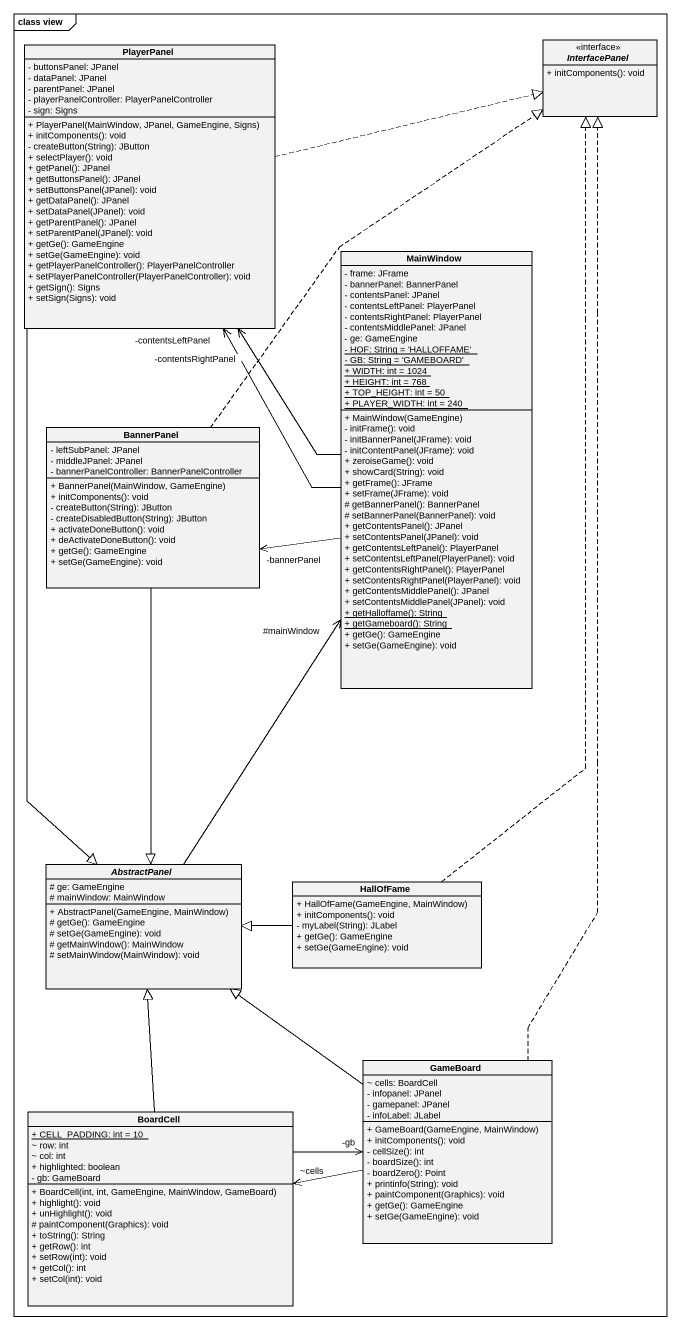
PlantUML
@startuml
mainframe class view
hide circle
hide empty members
skinparam classAttributeIconSize 0
interface InterfacePanel <<interface>> {
  + initComponents(): void
}
class PlayerPanel {
  - buttonsPanel: JPanel
  - dataPanel: JPanel
  - parentPanel: JPanel
  - playerPanelController: PlayerPanelController
  - sign: Signs
  + PlayerPanel(MainWindow, JPanel, GameEngine, Signs)
  + initComponents(): void
  - createButton(String): JButton
  + selectPlayer(): void
  + getPanel(): JPanel
  + getButtonsPanel(): JPanel
  + setButtonsPanel(JPanel): void
  + getDataPanel(): JPanel
  + setDataPanel(JPanel): void
  + getParentPanel(): JPanel
  + setParentPanel(JPanel): void
  + getGe(): GameEngine
  + setGe(GameEngine): void
  + getPlayerPanelController(): PlayerPanelController
  + setPlayerPanelController(PlayerPanelController): void
  + getSign(): Signs
  + setSign(Signs): void
}
class MainWindow {
  - frame: JFrame
  - bannerPanel: BannerPanel
  - contentsPanel: JPanel
  - contentsLeftPanel: PlayerPanel
  - contentsRightPanel: PlayerPanel
  - contentsMiddlePanel: JPanel
  - ge: GameEngine
  {static} - HOF: String = 'HALLOFFAME'
  {static} - GB: String = 'GAMEBOARD'
  {static} + WIDTH: int = 1024
  {static} + HEIGHT: int = 768
  {static} + TOP_HEIGHT: int = 50
  {static} + PLAYER_WIDTH: int = 240
  + MainWindow(GameEngine)
  - initFrame(): void
  - initBannerPanel(JFrame): void
  - initContentPanel(JFrame): void
  + zeroiseGame(): void
  + showCard(String): void
  + getFrame(): JFrame
  + setFrame(JFrame): void
  # getBannerPanel(): BannerPanel
  # setBannerPanel(BannerPanel): void
  + getContentsPanel(): JPanel
  + setContentsPanel(JPanel): void
  + getContentsLeftPanel(): PlayerPanel
  + setContentsLeftPanel(PlayerPanel): void
  + getContentsRightPanel(): PlayerPanel
  + setContentsRightPanel(PlayerPanel): void
  + getContentsMiddlePanel(): JPanel
  + setContentsMiddlePanel(JPanel): void
  {static} + getHalloffame(): String
  {static} + getGameboard(): String
  + getGe(): GameEngine
  + setGe(GameEngine): void
}
class BannerPanel {
  - leftSubPanel: JPanel
  - middleJPanel: JPanel
  - bannerPanelController: BannerPanelController
  + BannerPanel(MainWindow, GameEngine)
  + initComponents(): void
  - createButton(String): JButton
  - createDisabledButton(String): JButton
  + activateDoneButton(): void
  + deActivateDoneButton(): void
  + getGe(): GameEngine
  + setGe(GameEngine): void
}
abstract class AbstractPanel {
  # ge: GameEngine
  # mainWindow: MainWindow
  + AbstractPanel(GameEngine, MainWindow)
  # getGe(): GameEngine
  # setGe(GameEngine): void
  # getMainWindow(): MainWindow
  # setMainWindow(MainWindow): void
}
class HallOfFame {
  + HallOfFame(GameEngine, MainWindow)
  + initComponents(): void
  - myLabel(String): JLabel
  + getGe(): GameEngine
  + setGe(GameEngine): void
}
class GameBoard {
  ~ cells: BoardCell
  - infopanel: JPanel
  - gamepanel: JPanel
  - infoLabel: JLabel
  + GameBoard(GameEngine, MainWindow)
  + initComponents(): void
  - cellSize(): int
  - boardSize(): int
  - boardZero(): Point
  + printinfo(String): void
  + paintComponent(Graphics): void
  + getGe(): GameEngine
  + setGe(GameEngine): void
}
class BoardCell {
  {static} + CELL_PADDING: int = 10
  ~ row: int
  ~ col: int
  + highlighted: boolean
  - gb: GameBoard
  + BoardCell(int, int, GameEngine, MainWindow, GameBoard)
  + highlight(): void
  + unHighlight(): void
  # paintComponent(Graphics): void
  + toString(): String
  + getRow(): int
  + setRow(int): void
  + getCol(): int
  + setCol(int): void
}
PlayerPanel .right.|> InterfacePanel
PlayerPanel --|> AbstractPanel
MainWindow -up-> "-contentsLeftPanel" PlayerPanel
MainWindow -up-> "-contentsRightPanel" PlayerPanel
MainWindow -left-> "-bannerPanel" BannerPanel
BannerPanel .up.|> InterfacePanel
BannerPanel --|> AbstractPanel
AbstractPanel -up-> "#mainWindow" MainWindow
HallOfFame .up.|> InterfacePanel
HallOfFame -left-|> AbstractPanel
GameBoard .up.|> InterfacePanel
GameBoard -up-|> AbstractPanel
GameBoard -left-> "~cells" BoardCell
BoardCell -up-|> AbstractPanel
BoardCell -right-> "-gb" GameBoard
@enduml
